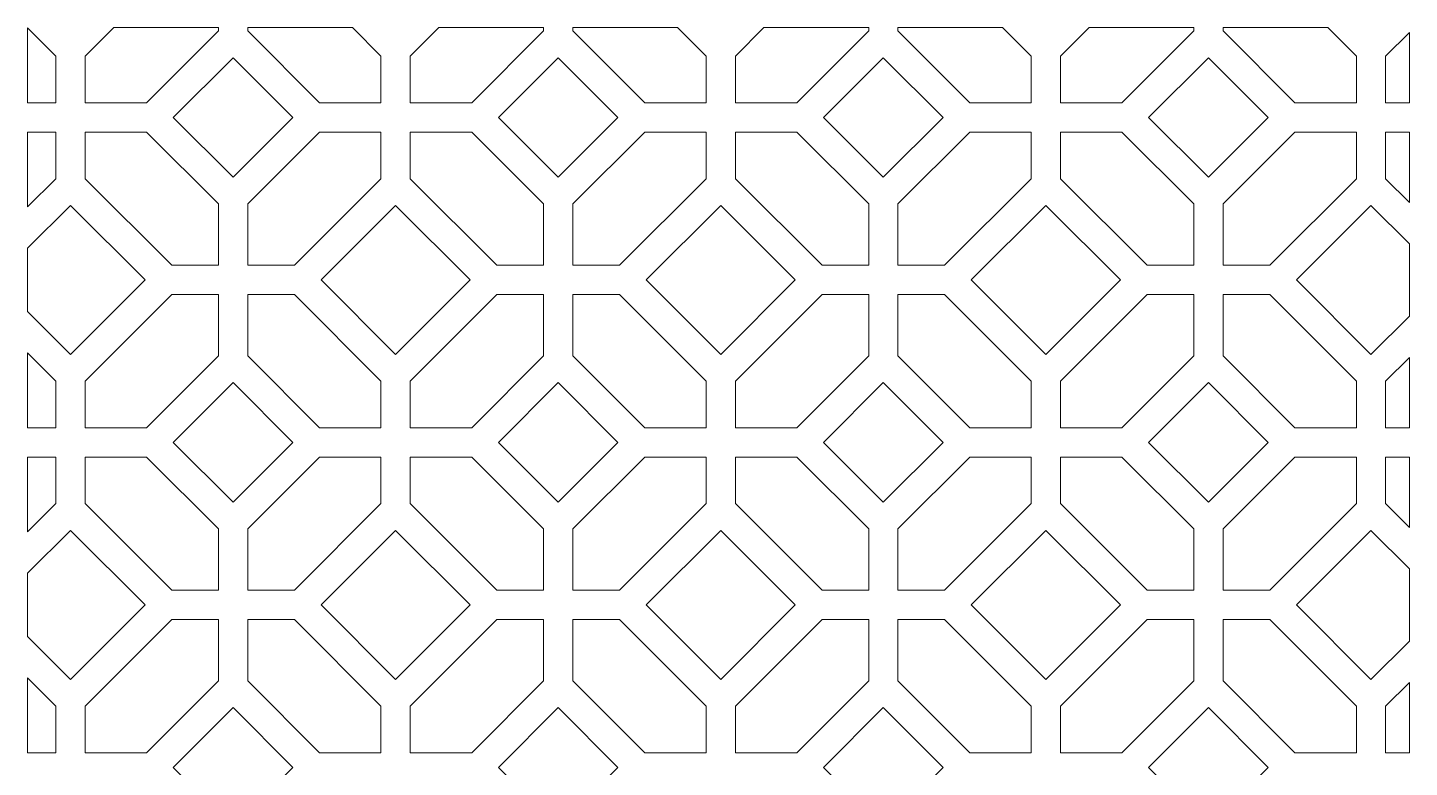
# Model space of a CAD drawing. Header units: centimetres. Extents: x -92 to 92, y -111 to 111.
# Drawn here: x 7.5 to 92.5, y 65.5 to 111 of the extents above; entities that cross this region are included whole.
import ezdxf

# ---------------------------------------------------------------- set-up
doc = ezdxf.new("R2010")
doc.units = ezdxf.units.CM
doc.header["$MEASUREMENT"] = 0
doc.layers.add('layer 1', color=7, linetype='Continuous')

msp = doc.modelspace()

# ---------------------------------------------------------------- linework, layer by layer
at = {"layer": 'layer 1', "color": 177, "lineweight": 9}
for points, knots in [([(7.45336, 106.37201), (7.45336, 106.37201), (9.19132, 106.37201), (9.19132, 106.37201), (9.19132, 106.37201), (9.19132, 106.37201), (9.19132, 109.24148), (9.19132, 109.24148), (9.19132, 109.24148), (9.19132, 109.24148), (7.45335, 110.97945), (7.45335, 110.97945), (7.45335, 110.97945), (7.45335, 110.97945), (7.45336, 106.37201), (7.45336, 106.37201)], [0, 0, 0, 0, 0.2, 0.2, 0.2, 0.2, 0.4, 0.4, 0.4, 0.4, 0.6, 0.6, 0.6, 0.6, 1, 1, 1, 1]), ([(12.74986, 111), (12.74986, 111), (10.99132, 109.24147), (10.99132, 109.24147), (10.99132, 109.24147), (10.99132, 109.24147), (10.99132, 106.372), (10.99132, 106.372), (10.99132, 106.372), (10.99132, 106.372), (14.76891, 106.372), (14.76891, 106.372), (14.76891, 106.372), (14.76891, 106.372), (19.19131, 110.79441), (19.19131, 110.79441), (19.19131, 110.79441), (19.19131, 110.79441), (19.19131, 111), (19.19131, 111), (19.19131, 111), (19.19131, 111), (12.74986, 111), (12.74986, 111)], [0, 0, 0, 0, 0.14285714, 0.14285714, 0.14285714, 0.14285714, 0.28571429, 0.28571429, 0.28571429, 0.28571429, 0.42857143, 0.42857143, 0.42857143, 0.42857143, 0.57142857, 0.57142857, 0.57142857, 0.57142857, 0.71428571, 0.71428571, 0.71428571, 0.71428571, 1, 1, 1, 1]), ([(20.99131, 111), (20.99131, 111), (20.99131, 110.79441), (20.99131, 110.79441), (20.99131, 110.79441), (20.99131, 110.79441), (25.41372, 106.372), (25.41372, 106.372), (25.41372, 106.372), (25.41372, 106.372), (29.19132, 106.372), (29.19132, 106.372), (29.19132, 106.372), (29.19132, 106.372), (29.19132, 109.24147), (29.19132, 109.24147), (29.19132, 109.24147), (29.19132, 109.24147), (27.43278, 111), (27.43278, 111), (27.43278, 111), (27.43278, 111), (20.99131, 111), (20.99131, 111)], [0, 0, 0, 0, 0.14285714, 0.14285714, 0.14285714, 0.14285714, 0.28571429, 0.28571429, 0.28571429, 0.28571429, 0.42857143, 0.42857143, 0.42857143, 0.42857143, 0.57142857, 0.57142857, 0.57142857, 0.57142857, 0.71428571, 0.71428571, 0.71428571, 0.71428571, 1, 1, 1, 1]), ([(32.74986, 111), (32.74986, 111), (30.99132, 109.24147), (30.99132, 109.24147), (30.99132, 109.24147), (30.99132, 109.24147), (30.99132, 106.372), (30.99132, 106.372), (30.99132, 106.372), (30.99132, 106.372), (34.76891, 106.372), (34.76891, 106.372), (34.76891, 106.372), (34.76891, 106.372), (39.19131, 110.79441), (39.19131, 110.79441), (39.19131, 110.79441), (39.19131, 110.79441), (39.19131, 111), (39.19131, 111), (39.19131, 111), (39.19131, 111), (32.74986, 111), (32.74986, 111)], [0, 0, 0, 0, 0.14285714, 0.14285714, 0.14285714, 0.14285714, 0.28571429, 0.28571429, 0.28571429, 0.28571429, 0.42857143, 0.42857143, 0.42857143, 0.42857143, 0.57142857, 0.57142857, 0.57142857, 0.57142857, 0.71428571, 0.71428571, 0.71428571, 0.71428571, 1, 1, 1, 1]), ([(40.99131, 111), (40.99131, 111), (40.99131, 110.79441), (40.99131, 110.79441), (40.99131, 110.79441), (40.99131, 110.79441), (45.41372, 106.372), (45.41372, 106.372), (45.41372, 106.372), (45.41372, 106.372), (49.19132, 106.372), (49.19132, 106.372), (49.19132, 106.372), (49.19132, 106.372), (49.19132, 109.24147), (49.19132, 109.24147), (49.19132, 109.24147), (49.19132, 109.24147), (47.4328, 111), (47.4328, 111), (47.4328, 111), (47.4328, 111), (40.99131, 111), (40.99131, 111)], [0, 0, 0, 0, 0.14285714, 0.14285714, 0.14285714, 0.14285714, 0.28571429, 0.28571429, 0.28571429, 0.28571429, 0.42857143, 0.42857143, 0.42857143, 0.42857143, 0.57142857, 0.57142857, 0.57142857, 0.57142857, 0.71428571, 0.71428571, 0.71428571, 0.71428571, 1, 1, 1, 1]), ([(52.74985, 111), (52.74985, 111), (50.99132, 109.24147), (50.99132, 109.24147), (50.99132, 109.24147), (50.99132, 109.24147), (50.99132, 106.372), (50.99132, 106.372), (50.99132, 106.372), (50.99132, 106.372), (54.76891, 106.372), (54.76891, 106.372), (54.76891, 106.372), (54.76891, 106.372), (59.19131, 110.79441), (59.19131, 110.79441), (59.19131, 110.79441), (59.19131, 110.79441), (59.19131, 111), (59.19131, 111), (59.19131, 111), (59.19131, 111), (52.74985, 111), (52.74985, 111)], [0, 0, 0, 0, 0.14285714, 0.14285714, 0.14285714, 0.14285714, 0.28571429, 0.28571429, 0.28571429, 0.28571429, 0.42857143, 0.42857143, 0.42857143, 0.42857143, 0.57142857, 0.57142857, 0.57142857, 0.57142857, 0.71428571, 0.71428571, 0.71428571, 0.71428571, 1, 1, 1, 1]), ([(60.99131, 111), (60.99131, 111), (60.99131, 110.79441), (60.99131, 110.79441), (60.99131, 110.79441), (60.99131, 110.79441), (65.41372, 106.372), (65.41372, 106.372), (65.41372, 106.372), (65.41372, 106.372), (69.19132, 106.372), (69.19132, 106.372), (69.19132, 106.372), (69.19132, 106.372), (69.19132, 109.24147), (69.19132, 109.24147), (69.19132, 109.24147), (69.19132, 109.24147), (67.43281, 111), (67.43281, 111), (67.43281, 111), (67.43281, 111), (60.99131, 111), (60.99131, 111)], [0, 0, 0, 0, 0.14285714, 0.14285714, 0.14285714, 0.14285714, 0.28571429, 0.28571429, 0.28571429, 0.28571429, 0.42857143, 0.42857143, 0.42857143, 0.42857143, 0.57142857, 0.57142857, 0.57142857, 0.57142857, 0.71428571, 0.71428571, 0.71428571, 0.71428571, 1, 1, 1, 1]), ([(79.19134, 111), (79.19134, 111), (79.19131, 110.79442), (79.19131, 110.79442), (79.19131, 110.79442), (79.19131, 110.79442), (74.76891, 106.37201), (74.76891, 106.37201), (74.76891, 106.37201), (74.76891, 106.37201), (70.99132, 106.37201), (70.99132, 106.37201), (70.99132, 106.37201), (70.99132, 106.37201), (70.99132, 109.24148), (70.99132, 109.24148), (70.99132, 109.24148), (70.99132, 109.24148), (72.74985, 111), (72.74985, 111), (72.74985, 111), (72.74985, 111), (79.19134, 111), (79.19134, 111)], [0, 0, 0, 0, 0.14285714, 0.14285714, 0.14285714, 0.14285714, 0.28571429, 0.28571429, 0.28571429, 0.28571429, 0.42857143, 0.42857143, 0.42857143, 0.42857143, 0.57142857, 0.57142857, 0.57142857, 0.57142857, 0.71428571, 0.71428571, 0.71428571, 0.71428571, 1, 1, 1, 1]), ([(80.99131, 111), (80.99131, 111), (80.99131, 110.79442), (80.99131, 110.79442), (80.99131, 110.79442), (80.99131, 110.79442), (85.41372, 106.37201), (85.41372, 106.37201), (85.41372, 106.37201), (85.41372, 106.37201), (89.19132, 106.37201), (89.19132, 106.37201), (89.19132, 106.37201), (89.19132, 106.37201), (89.19132, 109.24148), (89.19132, 109.24148), (89.19132, 109.24148), (89.19132, 109.24148), (87.43277, 111), (87.43277, 111), (87.43277, 111), (87.43277, 111), (80.99131, 111), (80.99131, 111)], [0, 0, 0, 0, 0.14285714, 0.14285714, 0.14285714, 0.14285714, 0.28571429, 0.28571429, 0.28571429, 0.28571429, 0.42857143, 0.42857143, 0.42857143, 0.42857143, 0.57142857, 0.57142857, 0.57142857, 0.57142857, 0.71428571, 0.71428571, 0.71428571, 0.71428571, 1, 1, 1, 1]), ([(92.45336, 110.70352), (92.45336, 110.70352), (90.99132, 109.24149), (90.99132, 109.24149), (90.99132, 109.24149), (90.99132, 109.24149), (90.99132, 106.37202), (90.99132, 106.37202), (90.99132, 106.37202), (90.99132, 106.37202), (92.45336, 106.37202), (92.45336, 106.37202), (92.45336, 106.37202), (92.45336, 106.37202), (92.45336, 110.70352), (92.45336, 110.70352)], [0, 0, 0, 0, 0.2, 0.2, 0.2, 0.2, 0.4, 0.4, 0.4, 0.4, 0.6, 0.6, 0.6, 0.6, 1, 1, 1, 1]), ([(20.09131, 101.79491), (20.09131, 101.79491), (23.7684, 105.472), (23.7684, 105.472), (23.7684, 105.472), (23.7684, 105.472), (20.09131, 109.14909), (20.09131, 109.14909), (20.09131, 109.14909), (20.09131, 109.14909), (16.41423, 105.472), (16.41423, 105.472), (16.41423, 105.472), (16.41423, 105.472), (20.09131, 101.79491), (20.09131, 101.79491)], [0, 0, 0, 0, 0.2, 0.2, 0.2, 0.2, 0.4, 0.4, 0.4, 0.4, 0.6, 0.6, 0.6, 0.6, 1, 1, 1, 1]), ([(40.09131, 101.79491), (40.09131, 101.79491), (43.7684, 105.472), (43.7684, 105.472), (43.7684, 105.472), (43.7684, 105.472), (40.09131, 109.14909), (40.09131, 109.14909), (40.09131, 109.14909), (40.09131, 109.14909), (36.41423, 105.472), (36.41423, 105.472), (36.41423, 105.472), (36.41423, 105.472), (40.09131, 101.79491), (40.09131, 101.79491)], [0, 0, 0, 0, 0.2, 0.2, 0.2, 0.2, 0.4, 0.4, 0.4, 0.4, 0.6, 0.6, 0.6, 0.6, 1, 1, 1, 1]), ([(60.09131, 101.79491), (60.09131, 101.79491), (63.7684, 105.472), (63.7684, 105.472), (63.7684, 105.472), (63.7684, 105.472), (60.09131, 109.14909), (60.09131, 109.14909), (60.09131, 109.14909), (60.09131, 109.14909), (56.41423, 105.472), (56.41423, 105.472), (56.41423, 105.472), (56.41423, 105.472), (60.09131, 101.79491), (60.09131, 101.79491)], [0, 0, 0, 0, 0.2, 0.2, 0.2, 0.2, 0.4, 0.4, 0.4, 0.4, 0.6, 0.6, 0.6, 0.6, 1, 1, 1, 1]), ([(80.09131, 101.79492), (80.09131, 101.79492), (83.7684, 105.47201), (83.7684, 105.47201), (83.7684, 105.47201), (83.7684, 105.47201), (80.09131, 109.1491), (80.09131, 109.1491), (80.09131, 109.1491), (80.09131, 109.1491), (76.41423, 105.47201), (76.41423, 105.47201), (76.41423, 105.47201), (76.41423, 105.47201), (80.09131, 101.79492), (80.09131, 101.79492)], [0, 0, 0, 0, 0.2, 0.2, 0.2, 0.2, 0.4, 0.4, 0.4, 0.4, 0.6, 0.6, 0.6, 0.6, 1, 1, 1, 1]), ([(7.45336, 99.96455), (7.45336, 99.96455), (9.19132, 101.70252), (9.19132, 101.70252), (9.19132, 101.70252), (9.19132, 101.70252), (9.19132, 104.57201), (9.19132, 104.57201), (9.19132, 104.57201), (9.19132, 104.57201), (7.45336, 104.57205), (7.45336, 104.57205), (7.45336, 104.57205), (7.45336, 104.57205), (7.45336, 99.96455), (7.45336, 99.96455)], [0, 0, 0, 0, 0.2, 0.2, 0.2, 0.2, 0.4, 0.4, 0.4, 0.4, 0.6, 0.6, 0.6, 0.6, 1, 1, 1, 1]), ([(10.99132, 104.572), (10.99132, 104.572), (10.99132, 101.70251), (10.99132, 101.70251), (10.99132, 101.70251), (10.99132, 101.70251), (16.32184, 96.37199), (16.32184, 96.37199), (16.32184, 96.37199), (16.32184, 96.37199), (19.19131, 96.37199), (19.19131, 96.37199), (19.19131, 96.37199), (19.19131, 96.37199), (19.19131, 100.14959), (19.19131, 100.14959), (19.19131, 100.14959), (19.19131, 100.14959), (14.76891, 104.572), (14.76891, 104.572), (14.76891, 104.572), (14.76891, 104.572), (10.99132, 104.572), (10.99132, 104.572)], [0, 0, 0, 0, 0.14285714, 0.14285714, 0.14285714, 0.14285714, 0.28571429, 0.28571429, 0.28571429, 0.28571429, 0.42857143, 0.42857143, 0.42857143, 0.42857143, 0.57142857, 0.57142857, 0.57142857, 0.57142857, 0.71428571, 0.71428571, 0.71428571, 0.71428571, 1, 1, 1, 1]), ([(29.19132, 101.70251), (29.19132, 101.70251), (29.19132, 104.572), (29.19132, 104.572), (29.19132, 104.572), (29.19132, 104.572), (25.41372, 104.572), (25.41372, 104.572), (25.41372, 104.572), (25.41372, 104.572), (20.99131, 100.14959), (20.99131, 100.14959), (20.99131, 100.14959), (20.99131, 100.14959), (20.99131, 96.37199), (20.99131, 96.37199), (20.99131, 96.37199), (20.99131, 96.37199), (23.8608, 96.37199), (23.8608, 96.37199), (23.8608, 96.37199), (23.8608, 96.37199), (29.19132, 101.70251), (29.19132, 101.70251)], [0, 0, 0, 0, 0.14285714, 0.14285714, 0.14285714, 0.14285714, 0.28571429, 0.28571429, 0.28571429, 0.28571429, 0.42857143, 0.42857143, 0.42857143, 0.42857143, 0.57142857, 0.57142857, 0.57142857, 0.57142857, 0.71428571, 0.71428571, 0.71428571, 0.71428571, 1, 1, 1, 1]), ([(30.99132, 104.572), (30.99132, 104.572), (30.99132, 101.70251), (30.99132, 101.70251), (30.99132, 101.70251), (30.99132, 101.70251), (36.32184, 96.37199), (36.32184, 96.37199), (36.32184, 96.37199), (36.32184, 96.37199), (39.19131, 96.37199), (39.19131, 96.37199), (39.19131, 96.37199), (39.19131, 96.37199), (39.19131, 100.14959), (39.19131, 100.14959), (39.19131, 100.14959), (39.19131, 100.14959), (34.76891, 104.572), (34.76891, 104.572), (34.76891, 104.572), (34.76891, 104.572), (30.99132, 104.572), (30.99132, 104.572)], [0, 0, 0, 0, 0.14285714, 0.14285714, 0.14285714, 0.14285714, 0.28571429, 0.28571429, 0.28571429, 0.28571429, 0.42857143, 0.42857143, 0.42857143, 0.42857143, 0.57142857, 0.57142857, 0.57142857, 0.57142857, 0.71428571, 0.71428571, 0.71428571, 0.71428571, 1, 1, 1, 1]), ([(49.19132, 101.70251), (49.19132, 101.70251), (49.19132, 104.572), (49.19132, 104.572), (49.19132, 104.572), (49.19132, 104.572), (45.41372, 104.572), (45.41372, 104.572), (45.41372, 104.572), (45.41372, 104.572), (40.99131, 100.14959), (40.99131, 100.14959), (40.99131, 100.14959), (40.99131, 100.14959), (40.99131, 96.37199), (40.99131, 96.37199), (40.99131, 96.37199), (40.99131, 96.37199), (43.8608, 96.37199), (43.8608, 96.37199), (43.8608, 96.37199), (43.8608, 96.37199), (49.19132, 101.70251), (49.19132, 101.70251)], [0, 0, 0, 0, 0.14285714, 0.14285714, 0.14285714, 0.14285714, 0.28571429, 0.28571429, 0.28571429, 0.28571429, 0.42857143, 0.42857143, 0.42857143, 0.42857143, 0.57142857, 0.57142857, 0.57142857, 0.57142857, 0.71428571, 0.71428571, 0.71428571, 0.71428571, 1, 1, 1, 1]), ([(50.99132, 104.572), (50.99132, 104.572), (50.99132, 101.70251), (50.99132, 101.70251), (50.99132, 101.70251), (50.99132, 101.70251), (56.32184, 96.37199), (56.32184, 96.37199), (56.32184, 96.37199), (56.32184, 96.37199), (59.19131, 96.37199), (59.19131, 96.37199), (59.19131, 96.37199), (59.19131, 96.37199), (59.19131, 100.14959), (59.19131, 100.14959), (59.19131, 100.14959), (59.19131, 100.14959), (54.76891, 104.572), (54.76891, 104.572), (54.76891, 104.572), (54.76891, 104.572), (50.99132, 104.572), (50.99132, 104.572)], [0, 0, 0, 0, 0.14285714, 0.14285714, 0.14285714, 0.14285714, 0.28571429, 0.28571429, 0.28571429, 0.28571429, 0.42857143, 0.42857143, 0.42857143, 0.42857143, 0.57142857, 0.57142857, 0.57142857, 0.57142857, 0.71428571, 0.71428571, 0.71428571, 0.71428571, 1, 1, 1, 1]), ([(69.19132, 101.70251), (69.19132, 101.70251), (69.19132, 104.572), (69.19132, 104.572), (69.19132, 104.572), (69.19132, 104.572), (65.41372, 104.572), (65.41372, 104.572), (65.41372, 104.572), (65.41372, 104.572), (60.99131, 100.14959), (60.99131, 100.14959), (60.99131, 100.14959), (60.99131, 100.14959), (60.99131, 96.37199), (60.99131, 96.37199), (60.99131, 96.37199), (60.99131, 96.37199), (63.8608, 96.37199), (63.8608, 96.37199), (63.8608, 96.37199), (63.8608, 96.37199), (69.19132, 101.70251), (69.19132, 101.70251)], [0, 0, 0, 0, 0.14285714, 0.14285714, 0.14285714, 0.14285714, 0.28571429, 0.28571429, 0.28571429, 0.28571429, 0.42857143, 0.42857143, 0.42857143, 0.42857143, 0.57142857, 0.57142857, 0.57142857, 0.57142857, 0.71428571, 0.71428571, 0.71428571, 0.71428571, 1, 1, 1, 1]), ([(70.99132, 104.57201), (70.99132, 104.57201), (70.99132, 101.70252), (70.99132, 101.70252), (70.99132, 101.70252), (70.99132, 101.70252), (76.32184, 96.372), (76.32184, 96.372), (76.32184, 96.372), (76.32184, 96.372), (79.19131, 96.372), (79.19131, 96.372), (79.19131, 96.372), (79.19131, 96.372), (79.19131, 100.1496), (79.19131, 100.1496), (79.19131, 100.1496), (79.19131, 100.1496), (74.76891, 104.57201), (74.76891, 104.57201), (74.76891, 104.57201), (74.76891, 104.57201), (70.99132, 104.57201), (70.99132, 104.57201)], [0, 0, 0, 0, 0.14285714, 0.14285714, 0.14285714, 0.14285714, 0.28571429, 0.28571429, 0.28571429, 0.28571429, 0.42857143, 0.42857143, 0.42857143, 0.42857143, 0.57142857, 0.57142857, 0.57142857, 0.57142857, 0.71428571, 0.71428571, 0.71428571, 0.71428571, 1, 1, 1, 1]), ([(89.19132, 101.70252), (89.19132, 101.70252), (89.19132, 104.57201), (89.19132, 104.57201), (89.19132, 104.57201), (89.19132, 104.57201), (85.41372, 104.57201), (85.41372, 104.57201), (85.41372, 104.57201), (85.41372, 104.57201), (80.99131, 100.1496), (80.99131, 100.1496), (80.99131, 100.1496), (80.99131, 100.1496), (80.99131, 96.372), (80.99131, 96.372), (80.99131, 96.372), (80.99131, 96.372), (83.8608, 96.372), (83.8608, 96.372), (83.8608, 96.372), (83.8608, 96.372), (89.19132, 101.70252), (89.19132, 101.70252)], [0, 0, 0, 0, 0.14285714, 0.14285714, 0.14285714, 0.14285714, 0.28571429, 0.28571429, 0.28571429, 0.28571429, 0.42857143, 0.42857143, 0.42857143, 0.42857143, 0.57142857, 0.57142857, 0.57142857, 0.57142857, 0.71428571, 0.71428571, 0.71428571, 0.71428571, 1, 1, 1, 1]), ([(92.45337, 104.57202), (92.45337, 104.57202), (92.45336, 100.24049), (92.45336, 100.24049), (92.45336, 100.24049), (92.45336, 100.24049), (90.99132, 101.70253), (90.99132, 101.70253), (90.99132, 101.70253), (90.99132, 101.70253), (90.99132, 104.57202), (90.99132, 104.57202), (90.99132, 104.57202), (90.99132, 104.57202), (92.45337, 104.57202), (92.45337, 104.57202)], [0, 0, 0, 0, 0.2, 0.2, 0.2, 0.2, 0.4, 0.4, 0.4, 0.4, 0.6, 0.6, 0.6, 0.6, 1, 1, 1, 1]), ([(7.45336, 93.52476), (7.45336, 93.52476), (10.09133, 90.8868), (10.09133, 90.8868), (10.09133, 90.8868), (10.09133, 90.8868), (14.67652, 95.47199), (14.67652, 95.47199), (14.67652, 95.47199), (14.67652, 95.47199), (10.09131, 100.0572), (10.09131, 100.0572), (10.09131, 100.0572), (10.09131, 100.0572), (7.45336, 97.41929), (7.45336, 97.41929), (7.45336, 97.41929), (7.45336, 97.41929), (7.45336, 93.52476), (7.45336, 93.52476)], [0, 0, 0, 0, 0.16666667, 0.16666667, 0.16666667, 0.16666667, 0.33333333, 0.33333333, 0.33333333, 0.33333333, 0.5, 0.5, 0.5, 0.5, 0.66666667, 0.66666667, 0.66666667, 0.66666667, 1, 1, 1, 1]), ([(30.09132, 100.05719), (30.09132, 100.05719), (25.50612, 95.472), (25.50612, 95.472), (25.50612, 95.472), (25.50612, 95.472), (30.09133, 90.88679), (30.09133, 90.88679), (30.09133, 90.88679), (30.09133, 90.88679), (34.67652, 95.47199), (34.67652, 95.47199), (34.67652, 95.47199), (34.67652, 95.47199), (30.09132, 100.05719), (30.09132, 100.05719)], [0, 0, 0, 0, 0.2, 0.2, 0.2, 0.2, 0.4, 0.4, 0.4, 0.4, 0.6, 0.6, 0.6, 0.6, 1, 1, 1, 1]), ([(50.09132, 100.05719), (50.09132, 100.05719), (45.50612, 95.472), (45.50612, 95.472), (45.50612, 95.472), (45.50612, 95.472), (50.09133, 90.88679), (50.09133, 90.88679), (50.09133, 90.88679), (50.09133, 90.88679), (54.67652, 95.47199), (54.67652, 95.47199), (54.67652, 95.47199), (54.67652, 95.47199), (50.09132, 100.05719), (50.09132, 100.05719)], [0, 0, 0, 0, 0.2, 0.2, 0.2, 0.2, 0.4, 0.4, 0.4, 0.4, 0.6, 0.6, 0.6, 0.6, 1, 1, 1, 1]), ([(70.09132, 100.0572), (70.09132, 100.0572), (65.50612, 95.472), (65.50612, 95.472), (65.50612, 95.472), (65.50612, 95.472), (70.09132, 90.8868), (70.09132, 90.8868), (70.09132, 90.8868), (70.09132, 90.8868), (74.67652, 95.472), (74.67652, 95.472), (74.67652, 95.472), (74.67652, 95.472), (70.09132, 100.0572), (70.09132, 100.0572)], [0, 0, 0, 0, 0.2, 0.2, 0.2, 0.2, 0.4, 0.4, 0.4, 0.4, 0.6, 0.6, 0.6, 0.6, 1, 1, 1, 1]), ([(92.45336, 97.69518), (92.45336, 97.69518), (90.09132, 100.05721), (90.09132, 100.05721), (90.09132, 100.05721), (90.09132, 100.05721), (85.50612, 95.47201), (85.50612, 95.47201), (85.50612, 95.47201), (85.50612, 95.47201), (90.09132, 90.88681), (90.09132, 90.88681), (90.09132, 90.88681), (90.09132, 90.88681), (92.45336, 93.24883), (92.45336, 93.24883), (92.45336, 93.24883), (92.45336, 93.24883), (92.45336, 97.69518), (92.45336, 97.69518)], [0, 0, 0, 0, 0.16666667, 0.16666667, 0.16666667, 0.16666667, 0.33333333, 0.33333333, 0.33333333, 0.33333333, 0.5, 0.5, 0.5, 0.5, 0.66666667, 0.66666667, 0.66666667, 0.66666667, 1, 1, 1, 1]), ([(19.19132, 94.57199), (19.19132, 94.57199), (16.32185, 94.57199), (16.32185, 94.57199), (16.32185, 94.57199), (16.32185, 94.57199), (10.99133, 89.24147), (10.99133, 89.24147), (10.99133, 89.24147), (10.99133, 89.24147), (10.99133, 86.372), (10.99133, 86.372), (10.99133, 86.372), (10.99133, 86.372), (14.76892, 86.372), (14.76892, 86.372), (14.76892, 86.372), (14.76892, 86.372), (19.19132, 90.79441), (19.19132, 90.79441), (19.19132, 90.79441), (19.19132, 90.79441), (19.19132, 94.57199), (19.19132, 94.57199)], [0, 0, 0, 0, 0.14285714, 0.14285714, 0.14285714, 0.14285714, 0.28571429, 0.28571429, 0.28571429, 0.28571429, 0.42857143, 0.42857143, 0.42857143, 0.42857143, 0.57142857, 0.57142857, 0.57142857, 0.57142857, 0.71428571, 0.71428571, 0.71428571, 0.71428571, 1, 1, 1, 1]), ([(23.86081, 94.57199), (23.86081, 94.57199), (20.99132, 94.57199), (20.99132, 94.57199), (20.99132, 94.57199), (20.99132, 94.57199), (20.99132, 90.79441), (20.99132, 90.79441), (20.99132, 90.79441), (20.99132, 90.79441), (25.41373, 86.372), (25.41373, 86.372), (25.41373, 86.372), (25.41373, 86.372), (29.19133, 86.372), (29.19133, 86.372), (29.19133, 86.372), (29.19133, 86.372), (29.19133, 89.24147), (29.19133, 89.24147), (29.19133, 89.24147), (29.19133, 89.24147), (23.86081, 94.57199), (23.86081, 94.57199)], [0, 0, 0, 0, 0.14285714, 0.14285714, 0.14285714, 0.14285714, 0.28571429, 0.28571429, 0.28571429, 0.28571429, 0.42857143, 0.42857143, 0.42857143, 0.42857143, 0.57142857, 0.57142857, 0.57142857, 0.57142857, 0.71428571, 0.71428571, 0.71428571, 0.71428571, 1, 1, 1, 1]), ([(39.19132, 94.57199), (39.19132, 94.57199), (36.32185, 94.57199), (36.32185, 94.57199), (36.32185, 94.57199), (36.32185, 94.57199), (30.99133, 89.24147), (30.99133, 89.24147), (30.99133, 89.24147), (30.99133, 89.24147), (30.99133, 86.372), (30.99133, 86.372), (30.99133, 86.372), (30.99133, 86.372), (34.76892, 86.372), (34.76892, 86.372), (34.76892, 86.372), (34.76892, 86.372), (39.19132, 90.79441), (39.19132, 90.79441), (39.19132, 90.79441), (39.19132, 90.79441), (39.19132, 94.57199), (39.19132, 94.57199)], [0, 0, 0, 0, 0.14285714, 0.14285714, 0.14285714, 0.14285714, 0.28571429, 0.28571429, 0.28571429, 0.28571429, 0.42857143, 0.42857143, 0.42857143, 0.42857143, 0.57142857, 0.57142857, 0.57142857, 0.57142857, 0.71428571, 0.71428571, 0.71428571, 0.71428571, 1, 1, 1, 1]), ([(43.86081, 94.57199), (43.86081, 94.57199), (40.99132, 94.57199), (40.99132, 94.57199), (40.99132, 94.57199), (40.99132, 94.57199), (40.99132, 90.79441), (40.99132, 90.79441), (40.99132, 90.79441), (40.99132, 90.79441), (45.41373, 86.372), (45.41373, 86.372), (45.41373, 86.372), (45.41373, 86.372), (49.19133, 86.372), (49.19133, 86.372), (49.19133, 86.372), (49.19133, 86.372), (49.19133, 89.24147), (49.19133, 89.24147), (49.19133, 89.24147), (49.19133, 89.24147), (43.86081, 94.57199), (43.86081, 94.57199)], [0, 0, 0, 0, 0.14285714, 0.14285714, 0.14285714, 0.14285714, 0.28571429, 0.28571429, 0.28571429, 0.28571429, 0.42857143, 0.42857143, 0.42857143, 0.42857143, 0.57142857, 0.57142857, 0.57142857, 0.57142857, 0.71428571, 0.71428571, 0.71428571, 0.71428571, 1, 1, 1, 1]), ([(59.19132, 94.57199), (59.19132, 94.57199), (56.32185, 94.57199), (56.32185, 94.57199), (56.32185, 94.57199), (56.32185, 94.57199), (50.99133, 89.24147), (50.99133, 89.24147), (50.99133, 89.24147), (50.99133, 89.24147), (50.99133, 86.372), (50.99133, 86.372), (50.99133, 86.372), (50.99133, 86.372), (54.76892, 86.372), (54.76892, 86.372), (54.76892, 86.372), (54.76892, 86.372), (59.19132, 90.79441), (59.19132, 90.79441), (59.19132, 90.79441), (59.19132, 90.79441), (59.19132, 94.57199), (59.19132, 94.57199)], [0, 0, 0, 0, 0.14285714, 0.14285714, 0.14285714, 0.14285714, 0.28571429, 0.28571429, 0.28571429, 0.28571429, 0.42857143, 0.42857143, 0.42857143, 0.42857143, 0.57142857, 0.57142857, 0.57142857, 0.57142857, 0.71428571, 0.71428571, 0.71428571, 0.71428571, 1, 1, 1, 1]), ([(63.86081, 94.57199), (63.86081, 94.57199), (60.99132, 94.57199), (60.99132, 94.57199), (60.99132, 94.57199), (60.99132, 94.57199), (60.99132, 90.79441), (60.99132, 90.79441), (60.99132, 90.79441), (60.99132, 90.79441), (65.41373, 86.372), (65.41373, 86.372), (65.41373, 86.372), (65.41373, 86.372), (69.19133, 86.372), (69.19133, 86.372), (69.19133, 86.372), (69.19133, 86.372), (69.19133, 89.24147), (69.19133, 89.24147), (69.19133, 89.24147), (69.19133, 89.24147), (63.86081, 94.57199), (63.86081, 94.57199)], [0, 0, 0, 0, 0.14285714, 0.14285714, 0.14285714, 0.14285714, 0.28571429, 0.28571429, 0.28571429, 0.28571429, 0.42857143, 0.42857143, 0.42857143, 0.42857143, 0.57142857, 0.57142857, 0.57142857, 0.57142857, 0.71428571, 0.71428571, 0.71428571, 0.71428571, 1, 1, 1, 1]), ([(79.19132, 94.572), (79.19132, 94.572), (76.32185, 94.572), (76.32185, 94.572), (76.32185, 94.572), (76.32185, 94.572), (70.99133, 89.24148), (70.99133, 89.24148), (70.99133, 89.24148), (70.99133, 89.24148), (70.99133, 86.37201), (70.99133, 86.37201), (70.99133, 86.37201), (70.99133, 86.37201), (74.76892, 86.37201), (74.76892, 86.37201), (74.76892, 86.37201), (74.76892, 86.37201), (79.19132, 90.79442), (79.19132, 90.79442), (79.19132, 90.79442), (79.19132, 90.79442), (79.19132, 94.572), (79.19132, 94.572)], [0, 0, 0, 0, 0.14285714, 0.14285714, 0.14285714, 0.14285714, 0.28571429, 0.28571429, 0.28571429, 0.28571429, 0.42857143, 0.42857143, 0.42857143, 0.42857143, 0.57142857, 0.57142857, 0.57142857, 0.57142857, 0.71428571, 0.71428571, 0.71428571, 0.71428571, 1, 1, 1, 1]), ([(83.86081, 94.572), (83.86081, 94.572), (80.99132, 94.572), (80.99132, 94.572), (80.99132, 94.572), (80.99132, 94.572), (80.99132, 90.79442), (80.99132, 90.79442), (80.99132, 90.79442), (80.99132, 90.79442), (85.41373, 86.37201), (85.41373, 86.37201), (85.41373, 86.37201), (85.41373, 86.37201), (89.19133, 86.37201), (89.19133, 86.37201), (89.19133, 86.37201), (89.19133, 86.37201), (89.19133, 89.24148), (89.19133, 89.24148), (89.19133, 89.24148), (89.19133, 89.24148), (83.86081, 94.572), (83.86081, 94.572)], [0, 0, 0, 0, 0.14285714, 0.14285714, 0.14285714, 0.14285714, 0.28571429, 0.28571429, 0.28571429, 0.28571429, 0.42857143, 0.42857143, 0.42857143, 0.42857143, 0.57142857, 0.57142857, 0.57142857, 0.57142857, 0.71428571, 0.71428571, 0.71428571, 0.71428571, 1, 1, 1, 1]), ([(7.45336, 86.37201), (7.45336, 86.37201), (9.19133, 86.37201), (9.19133, 86.37201), (9.19133, 86.37201), (9.19133, 86.37201), (9.19133, 89.24148), (9.19133, 89.24148), (9.19133, 89.24148), (9.19133, 89.24148), (7.45336, 90.9795), (7.45336, 90.9795), (7.45336, 90.9795), (7.45336, 90.9795), (7.45336, 86.37201), (7.45336, 86.37201)], [0, 0, 0, 0, 0.2, 0.2, 0.2, 0.2, 0.4, 0.4, 0.4, 0.4, 0.6, 0.6, 0.6, 0.6, 1, 1, 1, 1]), ([(92.45336, 86.37202), (92.45336, 86.37202), (90.99133, 86.37202), (90.99133, 86.37202), (90.99133, 86.37202), (90.99133, 86.37202), (90.99133, 89.24149), (90.99133, 89.24149), (90.99133, 89.24149), (90.99133, 89.24149), (92.45336, 90.70352), (92.45336, 90.70352), (92.45336, 90.70352), (92.45336, 90.70352), (92.45336, 86.37202), (92.45336, 86.37202)], [0, 0, 0, 0, 0.2, 0.2, 0.2, 0.2, 0.4, 0.4, 0.4, 0.4, 0.6, 0.6, 0.6, 0.6, 1, 1, 1, 1]), ([(20.09132, 81.79491), (20.09132, 81.79491), (23.76841, 85.472), (23.76841, 85.472), (23.76841, 85.472), (23.76841, 85.472), (20.09132, 89.14909), (20.09132, 89.14909), (20.09132, 89.14909), (20.09132, 89.14909), (16.41424, 85.472), (16.41424, 85.472), (16.41424, 85.472), (16.41424, 85.472), (20.09132, 81.79491), (20.09132, 81.79491)], [0, 0, 0, 0, 0.2, 0.2, 0.2, 0.2, 0.4, 0.4, 0.4, 0.4, 0.6, 0.6, 0.6, 0.6, 1, 1, 1, 1]), ([(40.09132, 81.79491), (40.09132, 81.79491), (43.76841, 85.472), (43.76841, 85.472), (43.76841, 85.472), (43.76841, 85.472), (40.09132, 89.14909), (40.09132, 89.14909), (40.09132, 89.14909), (40.09132, 89.14909), (36.41424, 85.472), (36.41424, 85.472), (36.41424, 85.472), (36.41424, 85.472), (40.09132, 81.79491), (40.09132, 81.79491)], [0, 0, 0, 0, 0.2, 0.2, 0.2, 0.2, 0.4, 0.4, 0.4, 0.4, 0.6, 0.6, 0.6, 0.6, 1, 1, 1, 1]), ([(60.09132, 81.79491), (60.09132, 81.79491), (63.76841, 85.472), (63.76841, 85.472), (63.76841, 85.472), (63.76841, 85.472), (60.09132, 89.14909), (60.09132, 89.14909), (60.09132, 89.14909), (60.09132, 89.14909), (56.41424, 85.472), (56.41424, 85.472), (56.41424, 85.472), (56.41424, 85.472), (60.09132, 81.79491), (60.09132, 81.79491)], [0, 0, 0, 0, 0.2, 0.2, 0.2, 0.2, 0.4, 0.4, 0.4, 0.4, 0.6, 0.6, 0.6, 0.6, 1, 1, 1, 1]), ([(80.09132, 81.79492), (80.09132, 81.79492), (83.76841, 85.47201), (83.76841, 85.47201), (83.76841, 85.47201), (83.76841, 85.47201), (80.09132, 89.1491), (80.09132, 89.1491), (80.09132, 89.1491), (80.09132, 89.1491), (76.41424, 85.47201), (76.41424, 85.47201), (76.41424, 85.47201), (76.41424, 85.47201), (80.09132, 81.79492), (80.09132, 81.79492)], [0, 0, 0, 0, 0.2, 0.2, 0.2, 0.2, 0.4, 0.4, 0.4, 0.4, 0.6, 0.6, 0.6, 0.6, 1, 1, 1, 1]), ([(7.45336, 79.96454), (7.45336, 79.96454), (9.19133, 81.70252), (9.19133, 81.70252), (9.19133, 81.70252), (9.19133, 81.70252), (9.19133, 84.57201), (9.19133, 84.57201), (9.19133, 84.57201), (9.19133, 84.57201), (7.45336, 84.57196), (7.45336, 84.57196), (7.45336, 84.57196), (7.45336, 84.57196), (7.45336, 79.96454), (7.45336, 79.96454)], [0, 0, 0, 0, 0.2, 0.2, 0.2, 0.2, 0.4, 0.4, 0.4, 0.4, 0.6, 0.6, 0.6, 0.6, 1, 1, 1, 1]), ([(10.99133, 84.572), (10.99133, 84.572), (10.99133, 81.70251), (10.99133, 81.70251), (10.99133, 81.70251), (10.99133, 81.70251), (16.32185, 76.37199), (16.32185, 76.37199), (16.32185, 76.37199), (16.32185, 76.37199), (19.19132, 76.37199), (19.19132, 76.37199), (19.19132, 76.37199), (19.19132, 76.37199), (19.19132, 80.14959), (19.19132, 80.14959), (19.19132, 80.14959), (19.19132, 80.14959), (14.76892, 84.572), (14.76892, 84.572), (14.76892, 84.572), (14.76892, 84.572), (10.99133, 84.572), (10.99133, 84.572)], [0, 0, 0, 0, 0.14285714, 0.14285714, 0.14285714, 0.14285714, 0.28571429, 0.28571429, 0.28571429, 0.28571429, 0.42857143, 0.42857143, 0.42857143, 0.42857143, 0.57142857, 0.57142857, 0.57142857, 0.57142857, 0.71428571, 0.71428571, 0.71428571, 0.71428571, 1, 1, 1, 1]), ([(29.19133, 81.70251), (29.19133, 81.70251), (29.19133, 84.572), (29.19133, 84.572), (29.19133, 84.572), (29.19133, 84.572), (25.41373, 84.572), (25.41373, 84.572), (25.41373, 84.572), (25.41373, 84.572), (20.99132, 80.14959), (20.99132, 80.14959), (20.99132, 80.14959), (20.99132, 80.14959), (20.99132, 76.37199), (20.99132, 76.37199), (20.99132, 76.37199), (20.99132, 76.37199), (23.86081, 76.37199), (23.86081, 76.37199), (23.86081, 76.37199), (23.86081, 76.37199), (29.19133, 81.70251), (29.19133, 81.70251)], [0, 0, 0, 0, 0.14285714, 0.14285714, 0.14285714, 0.14285714, 0.28571429, 0.28571429, 0.28571429, 0.28571429, 0.42857143, 0.42857143, 0.42857143, 0.42857143, 0.57142857, 0.57142857, 0.57142857, 0.57142857, 0.71428571, 0.71428571, 0.71428571, 0.71428571, 1, 1, 1, 1]), ([(30.99133, 84.572), (30.99133, 84.572), (30.99133, 81.70251), (30.99133, 81.70251), (30.99133, 81.70251), (30.99133, 81.70251), (36.32185, 76.37199), (36.32185, 76.37199), (36.32185, 76.37199), (36.32185, 76.37199), (39.19132, 76.37199), (39.19132, 76.37199), (39.19132, 76.37199), (39.19132, 76.37199), (39.19132, 80.14959), (39.19132, 80.14959), (39.19132, 80.14959), (39.19132, 80.14959), (34.76892, 84.572), (34.76892, 84.572), (34.76892, 84.572), (34.76892, 84.572), (30.99133, 84.572), (30.99133, 84.572)], [0, 0, 0, 0, 0.14285714, 0.14285714, 0.14285714, 0.14285714, 0.28571429, 0.28571429, 0.28571429, 0.28571429, 0.42857143, 0.42857143, 0.42857143, 0.42857143, 0.57142857, 0.57142857, 0.57142857, 0.57142857, 0.71428571, 0.71428571, 0.71428571, 0.71428571, 1, 1, 1, 1]), ([(49.19133, 81.70251), (49.19133, 81.70251), (49.19133, 84.572), (49.19133, 84.572), (49.19133, 84.572), (49.19133, 84.572), (45.41373, 84.572), (45.41373, 84.572), (45.41373, 84.572), (45.41373, 84.572), (40.99132, 80.14959), (40.99132, 80.14959), (40.99132, 80.14959), (40.99132, 80.14959), (40.99132, 76.37199), (40.99132, 76.37199), (40.99132, 76.37199), (40.99132, 76.37199), (43.86081, 76.37199), (43.86081, 76.37199), (43.86081, 76.37199), (43.86081, 76.37199), (49.19133, 81.70251), (49.19133, 81.70251)], [0, 0, 0, 0, 0.14285714, 0.14285714, 0.14285714, 0.14285714, 0.28571429, 0.28571429, 0.28571429, 0.28571429, 0.42857143, 0.42857143, 0.42857143, 0.42857143, 0.57142857, 0.57142857, 0.57142857, 0.57142857, 0.71428571, 0.71428571, 0.71428571, 0.71428571, 1, 1, 1, 1]), ([(50.99133, 84.572), (50.99133, 84.572), (50.99133, 81.70251), (50.99133, 81.70251), (50.99133, 81.70251), (50.99133, 81.70251), (56.32185, 76.37199), (56.32185, 76.37199), (56.32185, 76.37199), (56.32185, 76.37199), (59.19132, 76.37199), (59.19132, 76.37199), (59.19132, 76.37199), (59.19132, 76.37199), (59.19132, 80.14959), (59.19132, 80.14959), (59.19132, 80.14959), (59.19132, 80.14959), (54.76892, 84.572), (54.76892, 84.572), (54.76892, 84.572), (54.76892, 84.572), (50.99133, 84.572), (50.99133, 84.572)], [0, 0, 0, 0, 0.14285714, 0.14285714, 0.14285714, 0.14285714, 0.28571429, 0.28571429, 0.28571429, 0.28571429, 0.42857143, 0.42857143, 0.42857143, 0.42857143, 0.57142857, 0.57142857, 0.57142857, 0.57142857, 0.71428571, 0.71428571, 0.71428571, 0.71428571, 1, 1, 1, 1]), ([(69.19133, 81.70251), (69.19133, 81.70251), (69.19133, 84.572), (69.19133, 84.572), (69.19133, 84.572), (69.19133, 84.572), (65.41373, 84.572), (65.41373, 84.572), (65.41373, 84.572), (65.41373, 84.572), (60.99132, 80.14959), (60.99132, 80.14959), (60.99132, 80.14959), (60.99132, 80.14959), (60.99132, 76.37199), (60.99132, 76.37199), (60.99132, 76.37199), (60.99132, 76.37199), (63.86081, 76.37199), (63.86081, 76.37199), (63.86081, 76.37199), (63.86081, 76.37199), (69.19133, 81.70251), (69.19133, 81.70251)], [0, 0, 0, 0, 0.14285714, 0.14285714, 0.14285714, 0.14285714, 0.28571429, 0.28571429, 0.28571429, 0.28571429, 0.42857143, 0.42857143, 0.42857143, 0.42857143, 0.57142857, 0.57142857, 0.57142857, 0.57142857, 0.71428571, 0.71428571, 0.71428571, 0.71428571, 1, 1, 1, 1]), ([(70.99133, 84.57201), (70.99133, 84.57201), (70.99133, 81.70252), (70.99133, 81.70252), (70.99133, 81.70252), (70.99133, 81.70252), (76.32185, 76.372), (76.32185, 76.372), (76.32185, 76.372), (76.32185, 76.372), (79.19132, 76.372), (79.19132, 76.372), (79.19132, 76.372), (79.19132, 76.372), (79.19132, 80.1496), (79.19132, 80.1496), (79.19132, 80.1496), (79.19132, 80.1496), (74.76892, 84.57201), (74.76892, 84.57201), (74.76892, 84.57201), (74.76892, 84.57201), (70.99133, 84.57201), (70.99133, 84.57201)], [0, 0, 0, 0, 0.14285714, 0.14285714, 0.14285714, 0.14285714, 0.28571429, 0.28571429, 0.28571429, 0.28571429, 0.42857143, 0.42857143, 0.42857143, 0.42857143, 0.57142857, 0.57142857, 0.57142857, 0.57142857, 0.71428571, 0.71428571, 0.71428571, 0.71428571, 1, 1, 1, 1]), ([(89.19133, 81.70252), (89.19133, 81.70252), (89.19133, 84.57201), (89.19133, 84.57201), (89.19133, 84.57201), (89.19133, 84.57201), (85.41373, 84.57201), (85.41373, 84.57201), (85.41373, 84.57201), (85.41373, 84.57201), (80.99132, 80.1496), (80.99132, 80.1496), (80.99132, 80.1496), (80.99132, 80.1496), (80.99132, 76.372), (80.99132, 76.372), (80.99132, 76.372), (80.99132, 76.372), (83.86081, 76.372), (83.86081, 76.372), (83.86081, 76.372), (83.86081, 76.372), (89.19133, 81.70252), (89.19133, 81.70252)], [0, 0, 0, 0, 0.14285714, 0.14285714, 0.14285714, 0.14285714, 0.28571429, 0.28571429, 0.28571429, 0.28571429, 0.42857143, 0.42857143, 0.42857143, 0.42857143, 0.57142857, 0.57142857, 0.57142857, 0.57142857, 0.71428571, 0.71428571, 0.71428571, 0.71428571, 1, 1, 1, 1]), ([(92.45336, 84.57203), (92.45336, 84.57203), (90.99133, 84.57202), (90.99133, 84.57202), (90.99133, 84.57202), (90.99133, 84.57202), (90.99133, 81.70253), (90.99133, 81.70253), (90.99133, 81.70253), (90.99133, 81.70253), (92.45336, 80.24049), (92.45336, 80.24049), (92.45336, 80.24049), (92.45336, 80.24049), (92.45336, 84.57203), (92.45336, 84.57203)], [0, 0, 0, 0, 0.2, 0.2, 0.2, 0.2, 0.4, 0.4, 0.4, 0.4, 0.6, 0.6, 0.6, 0.6, 1, 1, 1, 1]), ([(7.45336, 73.52477), (7.45336, 73.52477), (10.09133, 70.8868), (10.09133, 70.8868), (10.09133, 70.8868), (10.09133, 70.8868), (14.67653, 75.47199), (14.67653, 75.47199), (14.67653, 75.47199), (14.67653, 75.47199), (10.09132, 80.0572), (10.09132, 80.0572), (10.09132, 80.0572), (10.09132, 80.0572), (7.45336, 77.41925), (7.45336, 77.41925), (7.45336, 77.41925), (7.45336, 77.41925), (7.45336, 73.52477), (7.45336, 73.52477)], [0, 0, 0, 0, 0.16666667, 0.16666667, 0.16666667, 0.16666667, 0.33333333, 0.33333333, 0.33333333, 0.33333333, 0.5, 0.5, 0.5, 0.5, 0.66666667, 0.66666667, 0.66666667, 0.66666667, 1, 1, 1, 1]), ([(30.09133, 80.05719), (30.09133, 80.05719), (25.50613, 75.47199), (25.50613, 75.47199), (25.50613, 75.47199), (25.50613, 75.47199), (30.09133, 70.88679), (30.09133, 70.88679), (30.09133, 70.88679), (30.09133, 70.88679), (34.67653, 75.47199), (34.67653, 75.47199), (34.67653, 75.47199), (34.67653, 75.47199), (30.09133, 80.05719), (30.09133, 80.05719)], [0, 0, 0, 0, 0.2, 0.2, 0.2, 0.2, 0.4, 0.4, 0.4, 0.4, 0.6, 0.6, 0.6, 0.6, 1, 1, 1, 1]), ([(50.09133, 80.05719), (50.09133, 80.05719), (45.50613, 75.47199), (45.50613, 75.47199), (45.50613, 75.47199), (45.50613, 75.47199), (50.09133, 70.88679), (50.09133, 70.88679), (50.09133, 70.88679), (50.09133, 70.88679), (54.67653, 75.47199), (54.67653, 75.47199), (54.67653, 75.47199), (54.67653, 75.47199), (50.09133, 80.05719), (50.09133, 80.05719)], [0, 0, 0, 0, 0.2, 0.2, 0.2, 0.2, 0.4, 0.4, 0.4, 0.4, 0.6, 0.6, 0.6, 0.6, 1, 1, 1, 1]), ([(70.09133, 80.0572), (70.09133, 80.0572), (65.50613, 75.47199), (65.50613, 75.47199), (65.50613, 75.47199), (65.50613, 75.47199), (70.09132, 70.8868), (70.09132, 70.8868), (70.09132, 70.8868), (70.09132, 70.8868), (74.67653, 75.472), (74.67653, 75.472), (74.67653, 75.472), (74.67653, 75.472), (70.09133, 80.0572), (70.09133, 80.0572)], [0, 0, 0, 0, 0.2, 0.2, 0.2, 0.2, 0.4, 0.4, 0.4, 0.4, 0.6, 0.6, 0.6, 0.6, 1, 1, 1, 1]), ([(92.45336, 77.69519), (92.45336, 77.69519), (90.09133, 80.05721), (90.09133, 80.05721), (90.09133, 80.05721), (90.09133, 80.05721), (85.50613, 75.472), (85.50613, 75.472), (85.50613, 75.472), (85.50613, 75.472), (90.09132, 70.88681), (90.09132, 70.88681), (90.09132, 70.88681), (90.09132, 70.88681), (92.45336, 73.24883), (92.45336, 73.24883), (92.45336, 73.24883), (92.45336, 73.24883), (92.45336, 77.69519), (92.45336, 77.69519)], [0, 0, 0, 0, 0.16666667, 0.16666667, 0.16666667, 0.16666667, 0.33333333, 0.33333333, 0.33333333, 0.33333333, 0.5, 0.5, 0.5, 0.5, 0.66666667, 0.66666667, 0.66666667, 0.66666667, 1, 1, 1, 1]), ([(19.19132, 74.57199), (19.19132, 74.57199), (16.32185, 74.57199), (16.32185, 74.57199), (16.32185, 74.57199), (16.32185, 74.57199), (10.99133, 69.24147), (10.99133, 69.24147), (10.99133, 69.24147), (10.99133, 69.24147), (10.99133, 66.372), (10.99133, 66.372), (10.99133, 66.372), (10.99133, 66.372), (14.76892, 66.372), (14.76892, 66.372), (14.76892, 66.372), (14.76892, 66.372), (19.19132, 70.79441), (19.19132, 70.79441), (19.19132, 70.79441), (19.19132, 70.79441), (19.19132, 74.57199), (19.19132, 74.57199)], [0, 0, 0, 0, 0.14285714, 0.14285714, 0.14285714, 0.14285714, 0.28571429, 0.28571429, 0.28571429, 0.28571429, 0.42857143, 0.42857143, 0.42857143, 0.42857143, 0.57142857, 0.57142857, 0.57142857, 0.57142857, 0.71428571, 0.71428571, 0.71428571, 0.71428571, 1, 1, 1, 1]), ([(23.86081, 74.57199), (23.86081, 74.57199), (20.99132, 74.57199), (20.99132, 74.57199), (20.99132, 74.57199), (20.99132, 74.57199), (20.99132, 70.79441), (20.99132, 70.79441), (20.99132, 70.79441), (20.99132, 70.79441), (25.41373, 66.372), (25.41373, 66.372), (25.41373, 66.372), (25.41373, 66.372), (29.19133, 66.372), (29.19133, 66.372), (29.19133, 66.372), (29.19133, 66.372), (29.19133, 69.24147), (29.19133, 69.24147), (29.19133, 69.24147), (29.19133, 69.24147), (23.86081, 74.57199), (23.86081, 74.57199)], [0, 0, 0, 0, 0.14285714, 0.14285714, 0.14285714, 0.14285714, 0.28571429, 0.28571429, 0.28571429, 0.28571429, 0.42857143, 0.42857143, 0.42857143, 0.42857143, 0.57142857, 0.57142857, 0.57142857, 0.57142857, 0.71428571, 0.71428571, 0.71428571, 0.71428571, 1, 1, 1, 1]), ([(39.19132, 74.57199), (39.19132, 74.57199), (36.32185, 74.57199), (36.32185, 74.57199), (36.32185, 74.57199), (36.32185, 74.57199), (33.65659, 71.90673), (33.65659, 71.90673), (33.65659, 71.90673), (33.65659, 71.90673), (30.99133, 69.24147), (30.99133, 69.24147), (30.99133, 69.24147), (30.99133, 69.24147), (30.99133, 66.372), (30.99133, 66.372), (30.99133, 66.372), (30.99133, 66.372), (34.76892, 66.372), (34.76892, 66.372), (34.76892, 66.372), (34.76892, 66.372), (39.19132, 70.79441), (39.19132, 70.79441), (39.19132, 70.79441), (39.19132, 70.79441), (39.19132, 74.57199), (39.19132, 74.57199)], [0, 0, 0, 0, 0.125, 0.125, 0.125, 0.125, 0.25, 0.25, 0.25, 0.25, 0.375, 0.375, 0.375, 0.375, 0.5, 0.5, 0.5, 0.5, 0.625, 0.625, 0.625, 0.625, 0.75, 0.75, 0.75, 0.75, 1, 1, 1, 1]), ([(43.86081, 74.57199), (43.86081, 74.57199), (40.99132, 74.57199), (40.99132, 74.57199), (40.99132, 74.57199), (40.99132, 74.57199), (40.99132, 70.79441), (40.99132, 70.79441), (40.99132, 70.79441), (40.99132, 70.79441), (45.41373, 66.372), (45.41373, 66.372), (45.41373, 66.372), (45.41373, 66.372), (49.19133, 66.372), (49.19133, 66.372), (49.19133, 66.372), (49.19133, 66.372), (49.19133, 69.24147), (49.19133, 69.24147), (49.19133, 69.24147), (49.19133, 69.24147), (43.86081, 74.57199), (43.86081, 74.57199)], [0, 0, 0, 0, 0.14285714, 0.14285714, 0.14285714, 0.14285714, 0.28571429, 0.28571429, 0.28571429, 0.28571429, 0.42857143, 0.42857143, 0.42857143, 0.42857143, 0.57142857, 0.57142857, 0.57142857, 0.57142857, 0.71428571, 0.71428571, 0.71428571, 0.71428571, 1, 1, 1, 1]), ([(59.19132, 74.57199), (59.19132, 74.57199), (56.32185, 74.57199), (56.32185, 74.57199), (56.32185, 74.57199), (56.32185, 74.57199), (50.99133, 69.24147), (50.99133, 69.24147), (50.99133, 69.24147), (50.99133, 69.24147), (50.99133, 66.372), (50.99133, 66.372), (50.99133, 66.372), (50.99133, 66.372), (54.76892, 66.372), (54.76892, 66.372), (54.76892, 66.372), (54.76892, 66.372), (59.19132, 70.79441), (59.19132, 70.79441), (59.19132, 70.79441), (59.19132, 70.79441), (59.19132, 74.57199), (59.19132, 74.57199)], [0, 0, 0, 0, 0.14285714, 0.14285714, 0.14285714, 0.14285714, 0.28571429, 0.28571429, 0.28571429, 0.28571429, 0.42857143, 0.42857143, 0.42857143, 0.42857143, 0.57142857, 0.57142857, 0.57142857, 0.57142857, 0.71428571, 0.71428571, 0.71428571, 0.71428571, 1, 1, 1, 1]), ([(63.86081, 74.57199), (63.86081, 74.57199), (60.99132, 74.57199), (60.99132, 74.57199), (60.99132, 74.57199), (60.99132, 74.57199), (60.99132, 70.79441), (60.99132, 70.79441), (60.99132, 70.79441), (60.99132, 70.79441), (65.41373, 66.372), (65.41373, 66.372), (65.41373, 66.372), (65.41373, 66.372), (69.19133, 66.372), (69.19133, 66.372), (69.19133, 66.372), (69.19133, 66.372), (69.19133, 69.24147), (69.19133, 69.24147), (69.19133, 69.24147), (69.19133, 69.24147), (63.86081, 74.57199), (63.86081, 74.57199)], [0, 0, 0, 0, 0.14285714, 0.14285714, 0.14285714, 0.14285714, 0.28571429, 0.28571429, 0.28571429, 0.28571429, 0.42857143, 0.42857143, 0.42857143, 0.42857143, 0.57142857, 0.57142857, 0.57142857, 0.57142857, 0.71428571, 0.71428571, 0.71428571, 0.71428571, 1, 1, 1, 1]), ([(79.19132, 74.572), (79.19132, 74.572), (76.32185, 74.572), (76.32185, 74.572), (76.32185, 74.572), (76.32185, 74.572), (70.99133, 69.24148), (70.99133, 69.24148), (70.99133, 69.24148), (70.99133, 69.24148), (70.99133, 66.37201), (70.99133, 66.37201), (70.99133, 66.37201), (70.99133, 66.37201), (74.76892, 66.37201), (74.76892, 66.37201), (74.76892, 66.37201), (74.76892, 66.37201), (79.19132, 70.79442), (79.19132, 70.79442), (79.19132, 70.79442), (79.19132, 70.79442), (79.19132, 74.572), (79.19132, 74.572)], [0, 0, 0, 0, 0.14285714, 0.14285714, 0.14285714, 0.14285714, 0.28571429, 0.28571429, 0.28571429, 0.28571429, 0.42857143, 0.42857143, 0.42857143, 0.42857143, 0.57142857, 0.57142857, 0.57142857, 0.57142857, 0.71428571, 0.71428571, 0.71428571, 0.71428571, 1, 1, 1, 1]), ([(83.86081, 74.572), (83.86081, 74.572), (80.99132, 74.572), (80.99132, 74.572), (80.99132, 74.572), (80.99132, 74.572), (80.99132, 70.79442), (80.99132, 70.79442), (80.99132, 70.79442), (80.99132, 70.79442), (85.41373, 66.37201), (85.41373, 66.37201), (85.41373, 66.37201), (85.41373, 66.37201), (89.19133, 66.37201), (89.19133, 66.37201), (89.19133, 66.37201), (89.19133, 66.37201), (89.19133, 69.24148), (89.19133, 69.24148), (89.19133, 69.24148), (89.19133, 69.24148), (83.86081, 74.572), (83.86081, 74.572)], [0, 0, 0, 0, 0.14285714, 0.14285714, 0.14285714, 0.14285714, 0.28571429, 0.28571429, 0.28571429, 0.28571429, 0.42857143, 0.42857143, 0.42857143, 0.42857143, 0.57142857, 0.57142857, 0.57142857, 0.57142857, 0.71428571, 0.71428571, 0.71428571, 0.71428571, 1, 1, 1, 1]), ([(7.45336, 66.37201), (7.45336, 66.37201), (9.19133, 66.37201), (9.19133, 66.37201), (9.19133, 66.37201), (9.19133, 66.37201), (9.19133, 69.24148), (9.19133, 69.24148), (9.19133, 69.24148), (9.19133, 69.24148), (7.45336, 70.9794), (7.45336, 70.9794), (7.45336, 70.9794), (7.45336, 70.9794), (7.45336, 66.37201), (7.45336, 66.37201)], [0, 0, 0, 0, 0.2, 0.2, 0.2, 0.2, 0.4, 0.4, 0.4, 0.4, 0.6, 0.6, 0.6, 0.6, 1, 1, 1, 1]), ([(92.45336, 66.372), (92.45336, 66.372), (90.99133, 66.37202), (90.99133, 66.37202), (90.99133, 66.37202), (90.99133, 66.37202), (90.99133, 69.24149), (90.99133, 69.24149), (90.99133, 69.24149), (90.99133, 69.24149), (92.45336, 70.70352), (92.45336, 70.70352), (92.45336, 70.70352), (92.45336, 70.70352), (92.45336, 66.372), (92.45336, 66.372)], [0, 0, 0, 0, 0.2, 0.2, 0.2, 0.2, 0.4, 0.4, 0.4, 0.4, 0.6, 0.6, 0.6, 0.6, 1, 1, 1, 1]), ([(20.09132, 61.79491), (20.09132, 61.79491), (23.76841, 65.472), (23.76841, 65.472), (23.76841, 65.472), (23.76841, 65.472), (20.09132, 69.14909), (20.09132, 69.14909), (20.09132, 69.14909), (20.09132, 69.14909), (16.41424, 65.472), (16.41424, 65.472), (16.41424, 65.472), (16.41424, 65.472), (20.09132, 61.79491), (20.09132, 61.79491)], [0, 0, 0, 0, 0.2, 0.2, 0.2, 0.2, 0.4, 0.4, 0.4, 0.4, 0.6, 0.6, 0.6, 0.6, 1, 1, 1, 1]), ([(40.09132, 61.79491), (40.09132, 61.79491), (43.76841, 65.472), (43.76841, 65.472), (43.76841, 65.472), (43.76841, 65.472), (40.09132, 69.14909), (40.09132, 69.14909), (40.09132, 69.14909), (40.09132, 69.14909), (36.41424, 65.472), (36.41424, 65.472), (36.41424, 65.472), (36.41424, 65.472), (40.09132, 61.79491), (40.09132, 61.79491)], [0, 0, 0, 0, 0.2, 0.2, 0.2, 0.2, 0.4, 0.4, 0.4, 0.4, 0.6, 0.6, 0.6, 0.6, 1, 1, 1, 1]), ([(60.09132, 61.79491), (60.09132, 61.79491), (63.76841, 65.472), (63.76841, 65.472), (63.76841, 65.472), (63.76841, 65.472), (60.09132, 69.14909), (60.09132, 69.14909), (60.09132, 69.14909), (60.09132, 69.14909), (56.41424, 65.472), (56.41424, 65.472), (56.41424, 65.472), (56.41424, 65.472), (60.09132, 61.79491), (60.09132, 61.79491)], [0, 0, 0, 0, 0.2, 0.2, 0.2, 0.2, 0.4, 0.4, 0.4, 0.4, 0.6, 0.6, 0.6, 0.6, 1, 1, 1, 1]), ([(80.09132, 61.79492), (80.09132, 61.79492), (83.76841, 65.47201), (83.76841, 65.47201), (83.76841, 65.47201), (83.76841, 65.47201), (80.09132, 69.1491), (80.09132, 69.1491), (80.09132, 69.1491), (80.09132, 69.1491), (76.41424, 65.47201), (76.41424, 65.47201), (76.41424, 65.47201), (76.41424, 65.47201), (80.09132, 61.79492), (80.09132, 61.79492)], [0, 0, 0, 0, 0.2, 0.2, 0.2, 0.2, 0.4, 0.4, 0.4, 0.4, 0.6, 0.6, 0.6, 0.6, 1, 1, 1, 1])]:
    msp.add_open_spline(points, degree=3, knots=knots, dxfattribs=at)

doc.saveas('drawing.dxf')
